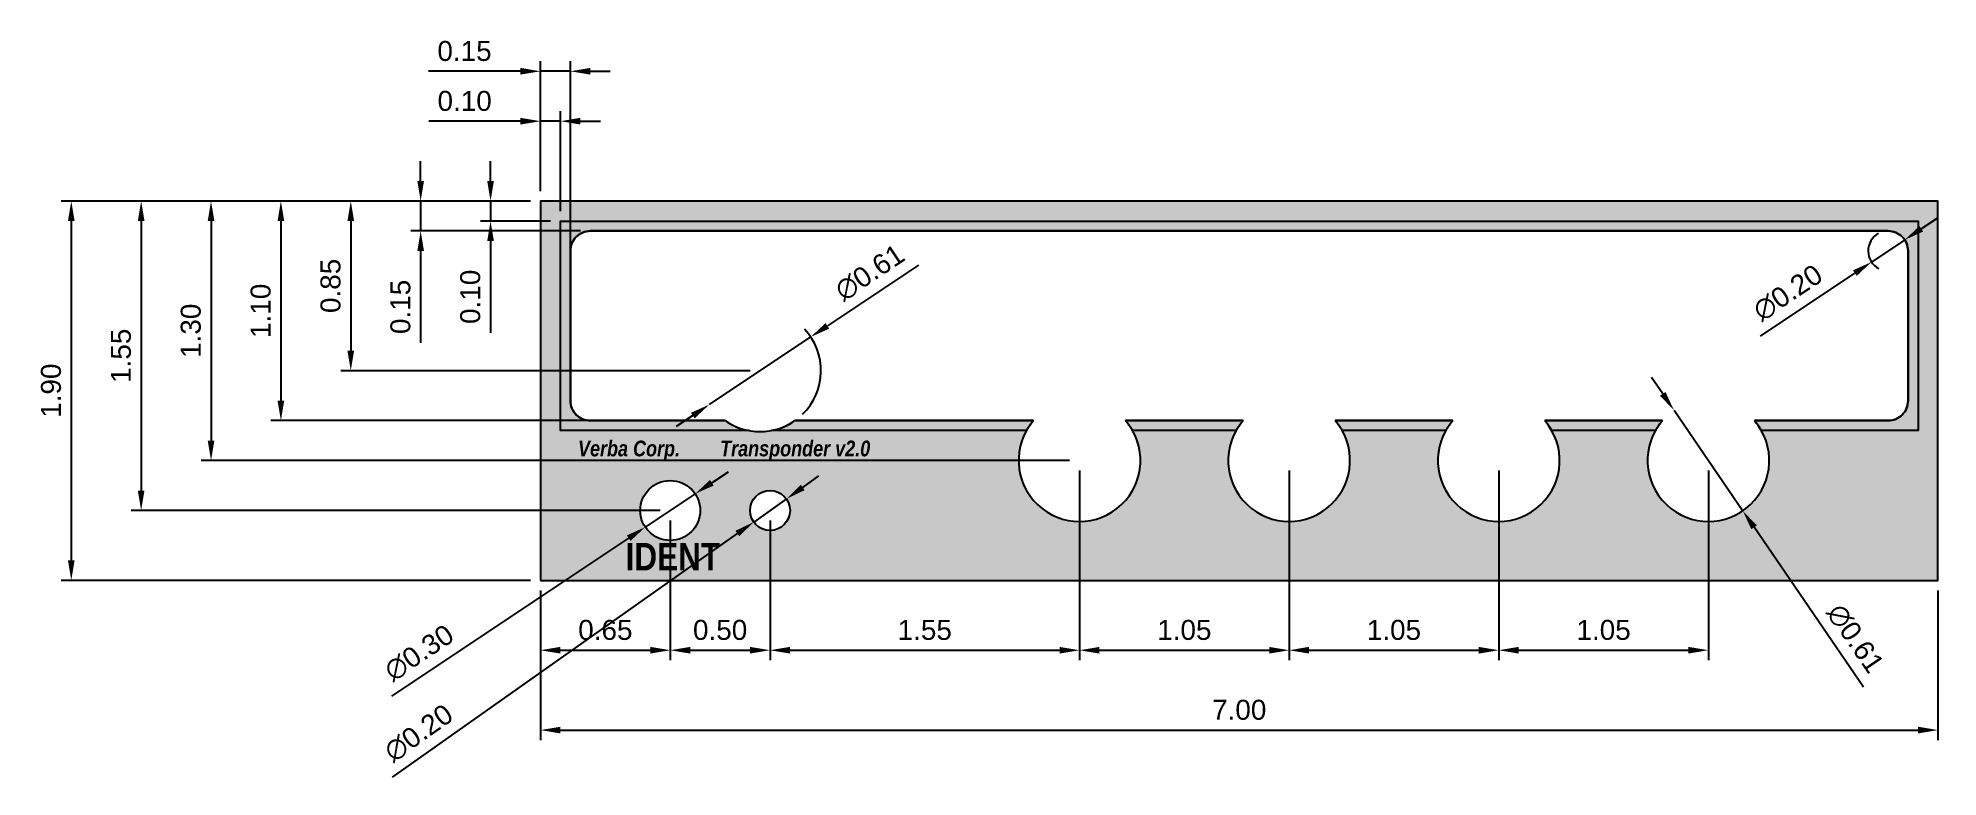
# Model space of a CAD drawing. Header units: inches. Extents: x -2.52 to 7, y -0.99 to 2.72.
import ezdxf

# ---------------------------------------------------------------- set-up
doc = ezdxf.new("R2010")
doc.units = ezdxf.units.IN
for name, color, linetype in [('hrany', 250, 'Continuous'), ('koty', 5, 'Continuous'), ('text', 255, 'Continuous')]:
    doc.layers.add(name, color=color, linetype=linetype)
doc.styles.get("Standard").update_dxf_attribs({"font": 'arial.ttf'})
doc.dimstyles.new('RadioStack_annotation_style', dxfattribs={"dimtxt": 0.1, "dimasz": 0.1, "dimexe": 0.05, "dimexo": 0.05, "dimgap": 0.05, "dimtad": 1, "dimzin": 1, "dimdsep": 46, "dimtxsty": 'Standard', "dimcen": 0.1, "dimclrd": 256, "dimadec": 0, "dimazin": 0, "dimtfac": 1, "dimtmove": 0, "dimatfit": 3, "dimfxl": 1, "dimarcsym": 0})

# ---------------------------------------------------------------- blocks, each defined once
blk = doc.blocks.new('*D1')
at = {"layer": 'Defpoints', "color": 0, "lineweight": -3, "transparency": 16777216}
for p in [(0, 0), (7, 0), (7, -0.75)]:
    blk.add_point(p, dxfattribs=at)
at = {"layer": 'koty', "color": 0, "lineweight": -2, "transparency": 16777216}
for p, q in [((0, -0.05), (0, -0.8)), ((7, -0.05), (7, -0.8))]:
    blk.add_line(p, q, dxfattribs=at)
at = {"layer": 'koty', "lineweight": -2, "transparency": 16777216}
blk.add_line((0.1, -0.75), (6.9, -0.75), dxfattribs=at)
at = {"layer": 'koty', "lineweight": -3, "transparency": 16777216}
for points in [[(0.1, -0.7333), (0.1, -0.7667), (0, -0.75)], [(6.9, -0.7333), (6.9, -0.7667), (7, -0.75)]]:
    blk.add_solid(points, dxfattribs=at)
at = {"layer": 'koty', "color": 0, "lineweight": -3, "transparency": 16777216, "insert": (3.5, -0.6489), "char_height": 0.1, "attachment_point": 5}
blk.add_mtext('7.00', dxfattribs=at)
blk = doc.blocks.new('*D2')
at = {"layer": 'Defpoints', "color": 0, "lineweight": -3, "transparency": 16777216}
for p in [(0, 1.9), (-2.35, 0), (0, 0)]:
    blk.add_point(p, dxfattribs=at)
at = {"layer": 'koty', "color": 0, "lineweight": -2, "transparency": 16777216}
for p, q in [((-0.05, 1.9), (-2.4, 1.9)), ((-0.05, 0), (-2.4, 0))]:
    blk.add_line(p, q, dxfattribs=at)
at = {"layer": 'koty', "lineweight": -2, "transparency": 16777216}
blk.add_line((-2.35, 1.8), (-2.35, 0.1), dxfattribs=at)
at = {"layer": 'koty', "lineweight": -3, "transparency": 16777216}
for points in [[(-2.3667, 1.8), (-2.3333, 1.8), (-2.35, 1.9)], [(-2.3667, 0.1), (-2.3333, 0.1), (-2.35, 0)]]:
    blk.add_solid(points, dxfattribs=at)
at = {"layer": 'koty', "color": 0, "lineweight": -3, "transparency": 16777216, "insert": (-2.4511, 0.95), "char_height": 0.1, "attachment_point": 5, "rotation": 90}
blk.add_mtext('1.90', dxfattribs=at)
blk = doc.blocks.new('*D3')
at = {"layer": 'Defpoints', "color": 0, "lineweight": -3, "transparency": 16777216}
for p in [(0.65, 0.35), (0, 0), (0.65, -0.35)]:
    blk.add_point(p, dxfattribs=at)
at = {"layer": 'koty', "color": 0, "lineweight": -2, "transparency": 16777216}
for p, q in [((0.65, 0.3), (0.65, -0.4)), ((0, -0.05), (0, -0.4))]:
    blk.add_line(p, q, dxfattribs=at)
at = {"layer": 'koty', "lineweight": -2, "transparency": 16777216}
blk.add_line((0.1, -0.35), (0.55, -0.35), dxfattribs=at)
at = {"layer": 'koty', "lineweight": -3, "transparency": 16777216}
for points in [[(0.1, -0.3333), (0.1, -0.3667), (0, -0.35)], [(0.55, -0.3333), (0.55, -0.3667), (0.65, -0.35)]]:
    blk.add_solid(points, dxfattribs=at)
at = {"layer": 'koty', "color": 0, "lineweight": -3, "transparency": 16777216, "insert": (0.325, -0.2489), "char_height": 0.1, "attachment_point": 5}
blk.add_mtext('0.65', dxfattribs=at)
blk = doc.blocks.new('*D4')
at = {"layer": 'Defpoints', "color": 0, "lineweight": -3, "transparency": 16777216}
for p in [(1.15, 0.35), (0.65, -0.35), (1.15, -0.35)]:
    blk.add_point(p, dxfattribs=at)
at = {"layer": 'koty', "color": 0, "lineweight": -2, "transparency": 16777216}
blk.add_line((1.15, 0.3), (1.15, -0.4), dxfattribs=at)
at = {"layer": 'koty', "lineweight": -2, "transparency": 16777216}
blk.add_line((0.75, -0.35), (1.05, -0.35), dxfattribs=at)
at = {"layer": 'koty', "lineweight": -3, "transparency": 16777216}
for points in [[(0.75, -0.3333), (0.75, -0.3667), (0.65, -0.35)], [(1.05, -0.3333), (1.05, -0.3667), (1.15, -0.35)]]:
    blk.add_solid(points, dxfattribs=at)
at = {"layer": 'koty', "color": 0, "lineweight": -3, "transparency": 16777216, "insert": (0.9, -0.2489), "char_height": 0.1, "attachment_point": 5}
blk.add_mtext('0.50', dxfattribs=at)
blk = doc.blocks.new('*D5')
at = {"layer": 'Defpoints', "color": 0, "lineweight": -3, "transparency": 16777216}
for p in [(2.7, 0.6), (1.15, -0.35), (2.7, -0.35)]:
    blk.add_point(p, dxfattribs=at)
at = {"layer": 'koty', "color": 0, "lineweight": -2, "transparency": 16777216}
blk.add_line((2.7, 0.55), (2.7, -0.4), dxfattribs=at)
at = {"layer": 'koty', "lineweight": -2, "transparency": 16777216}
blk.add_line((1.25, -0.35), (2.6, -0.35), dxfattribs=at)
at = {"layer": 'koty', "lineweight": -3, "transparency": 16777216}
for points in [[(1.25, -0.3333), (1.25, -0.3667), (1.15, -0.35)], [(2.6, -0.3333), (2.6, -0.3667), (2.7, -0.35)]]:
    blk.add_solid(points, dxfattribs=at)
at = {"layer": 'koty', "color": 0, "lineweight": -3, "transparency": 16777216, "insert": (1.925, -0.2489), "char_height": 0.1, "attachment_point": 5}
blk.add_mtext('1.55', dxfattribs=at)
blk = doc.blocks.new('*D6')
at = {"layer": 'Defpoints', "color": 0, "lineweight": -3, "transparency": 16777216}
for p in [(3.75, 0.6), (2.7, -0.35), (3.75, -0.35)]:
    blk.add_point(p, dxfattribs=at)
at = {"layer": 'koty', "color": 0, "lineweight": -2, "transparency": 16777216}
blk.add_line((3.75, 0.55), (3.75, -0.4), dxfattribs=at)
at = {"layer": 'koty', "lineweight": -2, "transparency": 16777216}
blk.add_line((2.8, -0.35), (3.65, -0.35), dxfattribs=at)
at = {"layer": 'koty', "lineweight": -3, "transparency": 16777216}
for points in [[(2.8, -0.3333), (2.8, -0.3667), (2.7, -0.35)], [(3.65, -0.3333), (3.65, -0.3667), (3.75, -0.35)]]:
    blk.add_solid(points, dxfattribs=at)
at = {"layer": 'koty', "color": 0, "lineweight": -3, "transparency": 16777216, "insert": (3.225, -0.2489), "char_height": 0.1, "attachment_point": 5}
blk.add_mtext('1.05', dxfattribs=at)
blk = doc.blocks.new('*D7')
at = {"layer": 'Defpoints', "color": 0, "lineweight": -3, "transparency": 16777216}
for p in [(4.8, 0.6), (3.75, -0.35), (4.8, -0.35)]:
    blk.add_point(p, dxfattribs=at)
at = {"layer": 'koty', "color": 0, "lineweight": -2, "transparency": 16777216}
blk.add_line((4.8, 0.55), (4.8, -0.4), dxfattribs=at)
at = {"layer": 'koty', "lineweight": -2, "transparency": 16777216}
blk.add_line((3.85, -0.35), (4.7, -0.35), dxfattribs=at)
at = {"layer": 'koty', "lineweight": -3, "transparency": 16777216}
for points in [[(3.85, -0.3333), (3.85, -0.3667), (3.75, -0.35)], [(4.7, -0.3333), (4.7, -0.3667), (4.8, -0.35)]]:
    blk.add_solid(points, dxfattribs=at)
at = {"layer": 'koty', "color": 0, "lineweight": -3, "transparency": 16777216, "insert": (4.275, -0.2489), "char_height": 0.1, "attachment_point": 5}
blk.add_mtext('1.05', dxfattribs=at)
blk = doc.blocks.new('*D8')
at = {"layer": 'Defpoints', "color": 0, "lineweight": -3, "transparency": 16777216}
for p in [(5.85, 0.6), (4.8, -0.35), (5.85, -0.35)]:
    blk.add_point(p, dxfattribs=at)
at = {"layer": 'koty', "color": 0, "lineweight": -2, "transparency": 16777216}
blk.add_line((5.85, 0.55), (5.85, -0.4), dxfattribs=at)
at = {"layer": 'koty', "lineweight": -2, "transparency": 16777216}
blk.add_line((4.9, -0.35), (5.75, -0.35), dxfattribs=at)
at = {"layer": 'koty', "lineweight": -3, "transparency": 16777216}
for points in [[(4.9, -0.3333), (4.9, -0.3667), (4.8, -0.35)], [(5.75, -0.3333), (5.75, -0.3667), (5.85, -0.35)]]:
    blk.add_solid(points, dxfattribs=at)
at = {"layer": 'koty', "color": 0, "lineweight": -3, "transparency": 16777216, "insert": (5.325, -0.2489), "char_height": 0.1, "attachment_point": 5}
blk.add_mtext('1.05', dxfattribs=at)
blk = doc.blocks.new('*D9')
at = {"layer": 'Defpoints', "color": 0, "lineweight": -3, "transparency": 16777216}
for p in [(0.1, 2.3), (0, 1.9), (0.1, 1.8)]:
    blk.add_point(p, dxfattribs=at)
at = {"layer": 'koty', "lineweight": -2, "transparency": 16777216}
for p, q in [((-0.1, 2.3), (-0.5594, 2.3)), ((0.1, 2.3), (0, 2.3)), ((0.2, 2.3), (0.3, 2.3))]:
    blk.add_line(p, q, dxfattribs=at)
at = {"layer": 'koty', "color": 0, "lineweight": -2, "transparency": 16777216}
for p, q in [((0, 1.95), (0, 2.35)), ((0.1, 1.85), (0.1, 2.35))]:
    blk.add_line(p, q, dxfattribs=at)
at = {"layer": 'koty', "lineweight": -3, "transparency": 16777216}
for points in [[(-0.1, 2.3167), (-0.1, 2.2833), (0, 2.3)], [(0.2, 2.3167), (0.2, 2.2833), (0.1, 2.3)]]:
    blk.add_solid(points, dxfattribs=at)
at = {"layer": 'koty', "color": 0, "lineweight": -3, "transparency": 16777216, "insert": (-0.3797, 2.4011), "char_height": 0.1, "attachment_point": 5}
blk.add_mtext('0.10', dxfattribs=at)
blk = doc.blocks.new('*D10')
at = {"layer": 'Defpoints', "color": 0, "lineweight": -3, "transparency": 16777216}
for p in [(0.15, 2.55), (0, 1.9), (0.15, 1.55)]:
    blk.add_point(p, dxfattribs=at)
at = {"layer": 'koty', "color": 0, "lineweight": -2, "transparency": 16777216}
for p, q in [((0, 1.95), (0, 2.6)), ((0.15, 1.6), (0.15, 2.6))]:
    blk.add_line(p, q, dxfattribs=at)
at = {"layer": 'koty', "lineweight": -2, "transparency": 16777216}
for p, q in [((-0.1, 2.55), (-0.5605, 2.55)), ((0.15, 2.55), (0, 2.55)), ((0.25, 2.55), (0.35, 2.55))]:
    blk.add_line(p, q, dxfattribs=at)
at = {"layer": 'koty', "lineweight": -3, "transparency": 16777216}
for points in [[(-0.1, 2.5667), (-0.1, 2.5333), (0, 2.55)], [(0.25, 2.5667), (0.25, 2.5333), (0.15, 2.55)]]:
    blk.add_solid(points, dxfattribs=at)
at = {"layer": 'koty', "color": 0, "lineweight": -3, "transparency": 16777216, "insert": (-0.3803, 2.6511), "char_height": 0.1, "attachment_point": 5}
blk.add_mtext('0.15', dxfattribs=at)
blk = doc.blocks.new('*D11')
at = {"layer": 'Defpoints', "color": 0, "lineweight": -3, "transparency": 16777216}
for p in [(0, 1.9), (-0.25, 1.8), (0.1, 1.8)]:
    blk.add_point(p, dxfattribs=at)
at = {"layer": 'koty', "lineweight": -2, "transparency": 16777216}
for p, q in [((-0.25, 2), (-0.25, 2.1)), ((-0.25, 1.9), (-0.25, 1.8)), ((-0.25, 1.7), (-0.25, 1.2406))]:
    blk.add_line(p, q, dxfattribs=at)
at = {"layer": 'koty', "color": 0, "lineweight": -2, "transparency": 16777216}
for p, q in [((-0.05, 1.9), (-0.3, 1.9)), ((0.05, 1.8), (-0.3, 1.8))]:
    blk.add_line(p, q, dxfattribs=at)
at = {"layer": 'koty', "lineweight": -3, "transparency": 16777216}
for points in [[(-0.2667, 2), (-0.2333, 2), (-0.25, 1.9)], [(-0.2667, 1.7), (-0.2333, 1.7), (-0.25, 1.8)]]:
    blk.add_solid(points, dxfattribs=at)
at = {"layer": 'koty', "color": 0, "lineweight": -3, "transparency": 16777216, "insert": (-0.3511, 1.4203), "char_height": 0.1, "attachment_point": 5, "rotation": 90}
blk.add_mtext('0.10', dxfattribs=at)
blk = doc.blocks.new('*D12')
at = {"layer": 'Defpoints', "color": 0, "lineweight": -3, "transparency": 16777216}
for p in [(0, 1.9), (-0.6, 1.75), (0.25, 1.75)]:
    blk.add_point(p, dxfattribs=at)
at = {"layer": 'koty', "lineweight": -2, "transparency": 16777216}
for p, q in [((-0.6, 2), (-0.6, 2.1)), ((-0.6, 1.9), (-0.6, 1.75)), ((-0.6, 1.65), (-0.6, 1.1895))]:
    blk.add_line(p, q, dxfattribs=at)
at = {"layer": 'koty', "color": 0, "lineweight": -2, "transparency": 16777216}
for p, q in [((-0.05, 1.9), (-0.65, 1.9)), ((0.2, 1.75), (-0.65, 1.75))]:
    blk.add_line(p, q, dxfattribs=at)
at = {"layer": 'koty', "lineweight": -3, "transparency": 16777216}
for points in [[(-0.6167, 2), (-0.5833, 2), (-0.6, 1.9)], [(-0.6167, 1.65), (-0.5833, 1.65), (-0.6, 1.75)]]:
    blk.add_solid(points, dxfattribs=at)
at = {"layer": 'koty', "color": 0, "lineweight": -3, "transparency": 16777216, "insert": (-0.7011, 1.3697), "char_height": 0.1, "attachment_point": 5, "rotation": 90}
blk.add_mtext('0.15', dxfattribs=at)
blk = doc.blocks.new('*D13')
at = {"layer": 'Defpoints', "color": 0, "lineweight": -3, "transparency": 16777216}
for p in [(0, 1.9), (-0.95, 1.05), (1.1, 1.05)]:
    blk.add_point(p, dxfattribs=at)
at = {"layer": 'koty', "color": 0, "lineweight": -2, "transparency": 16777216}
for p, q in [((-0.05, 1.9), (-1, 1.9)), ((1.05, 1.05), (-1, 1.05))]:
    blk.add_line(p, q, dxfattribs=at)
at = {"layer": 'koty', "lineweight": -2, "transparency": 16777216}
blk.add_line((-0.95, 1.8), (-0.95, 1.15), dxfattribs=at)
at = {"layer": 'koty', "lineweight": -3, "transparency": 16777216}
for points in [[(-0.9667, 1.8), (-0.9333, 1.8), (-0.95, 1.9)], [(-0.9667, 1.15), (-0.9333, 1.15), (-0.95, 1.05)]]:
    blk.add_solid(points, dxfattribs=at)
at = {"layer": 'koty', "color": 0, "lineweight": -3, "transparency": 16777216, "insert": (-1.0511, 1.475), "char_height": 0.1, "attachment_point": 5, "rotation": 90}
blk.add_mtext('0.85', dxfattribs=at)
blk = doc.blocks.new('*D14')
at = {"layer": 'Defpoints', "color": 0, "lineweight": -3, "transparency": 16777216}
for p in [(0, 1.9), (-1.3, 0.8), (0.3, 0.8)]:
    blk.add_point(p, dxfattribs=at)
at = {"layer": 'koty', "color": 0, "lineweight": -2, "transparency": 16777216}
for p, q in [((-0.05, 1.9), (-1.35, 1.9)), ((0.25, 0.8), (-1.35, 0.8))]:
    blk.add_line(p, q, dxfattribs=at)
at = {"layer": 'koty', "lineweight": -2, "transparency": 16777216}
blk.add_line((-1.3, 1.8), (-1.3, 0.9), dxfattribs=at)
at = {"layer": 'koty', "lineweight": -3, "transparency": 16777216}
for points in [[(-1.3167, 1.8), (-1.2833, 1.8), (-1.3, 1.9)], [(-1.3167, 0.9), (-1.2833, 0.9), (-1.3, 0.8)]]:
    blk.add_solid(points, dxfattribs=at)
at = {"layer": 'koty', "color": 0, "lineweight": -3, "transparency": 16777216, "insert": (-1.4011, 1.35), "char_height": 0.1, "attachment_point": 5, "rotation": 90}
blk.add_mtext('1.10', dxfattribs=at)
blk = doc.blocks.new('*D15')
at = {"layer": 'Defpoints', "color": 0, "lineweight": -3, "transparency": 16777216}
for p in [(0, 1.9), (-1.65, 0.6), (2.7, 0.6)]:
    blk.add_point(p, dxfattribs=at)
at = {"layer": 'koty', "color": 0, "lineweight": -2, "transparency": 16777216}
for p, q in [((-0.05, 1.9), (-1.7, 1.9)), ((2.65, 0.6), (-1.7, 0.6))]:
    blk.add_line(p, q, dxfattribs=at)
at = {"layer": 'koty', "lineweight": -2, "transparency": 16777216}
blk.add_line((-1.65, 1.8), (-1.65, 0.7), dxfattribs=at)
at = {"layer": 'koty', "lineweight": -3, "transparency": 16777216}
for points in [[(-1.6667, 1.8), (-1.6333, 1.8), (-1.65, 1.9)], [(-1.6667, 0.7), (-1.6333, 0.7), (-1.65, 0.6)]]:
    blk.add_solid(points, dxfattribs=at)
at = {"layer": 'koty', "color": 0, "lineweight": -3, "transparency": 16777216, "insert": (-1.7511, 1.25), "char_height": 0.1, "attachment_point": 5, "rotation": 90}
blk.add_mtext('1.30', dxfattribs=at)
blk = doc.blocks.new('*D16')
at = {"layer": 'Defpoints', "color": 0, "lineweight": -3, "transparency": 16777216}
for p in [(0, 1.9), (-2, 0.35), (0.65, 0.35)]:
    blk.add_point(p, dxfattribs=at)
at = {"layer": 'koty', "color": 0, "lineweight": -2, "transparency": 16777216}
for p, q in [((-0.05, 1.9), (-2.05, 1.9)), ((0.6, 0.35), (-2.05, 0.35))]:
    blk.add_line(p, q, dxfattribs=at)
at = {"layer": 'koty', "lineweight": -2, "transparency": 16777216}
blk.add_line((-2, 1.8), (-2, 0.45), dxfattribs=at)
at = {"layer": 'koty', "lineweight": -3, "transparency": 16777216}
for points in [[(-2.0167, 1.8), (-1.9833, 1.8), (-2, 1.9)], [(-2.0167, 0.45), (-1.9833, 0.45), (-2, 0.35)]]:
    blk.add_solid(points, dxfattribs=at)
at = {"layer": 'koty', "color": 0, "lineweight": -3, "transparency": 16777216, "insert": (-2.1011, 1.125), "char_height": 0.1, "attachment_point": 5, "rotation": 90}
blk.add_mtext('1.55', dxfattribs=at)
blk = doc.blocks.new('*D17')
at = {"layer": 'Defpoints', "color": 0, "lineweight": -3, "transparency": 16777216}
for p in [(1.3538, 1.2192), (0.8462, 0.8808)]:
    blk.add_point(p, dxfattribs=at)
at = {"layer": 'koty', "lineweight": -2, "transparency": 16777216}
for p, q in [((1.894, 1.5793), (1.437, 1.2747)), ((0.8462, 0.8808), (1.3538, 1.2192)), ((0.763, 0.8253), (0.6798, 0.7699))]:
    blk.add_line(p, q, dxfattribs=at)
at = {"layer": 'koty', "color": 0, "lineweight": -2, "transparency": 16777216}
blk.add_arc((1.1, 1.05), 0.305, 314.34076, 43.08282, dxfattribs=at)
at = {"layer": 'koty', "lineweight": -3, "transparency": 16777216}
for points in [[(1.4277, 1.2885), (1.4462, 1.2608), (1.3538, 1.2192)], [(0.7538, 0.8392), (0.7723, 0.8115), (0.8462, 0.8808)]]:
    blk.add_solid(points, dxfattribs=at)
at = {"layer": 'koty', "color": 0, "lineweight": -3, "transparency": 16777216, "insert": (1.6495, 1.5411), "char_height": 0.1, "attachment_point": 5, "rotation": 33.69007}
blk.add_mtext('∅0.61', dxfattribs=at)
blk = doc.blocks.new('*D18')
at = {"layer": 'Defpoints', "color": 0, "lineweight": -3, "transparency": 16777216}
for p in [(5.6778, 0.8517), (6.0222, 0.3483)]:
    blk.add_point(p, dxfattribs=at)
at = {"layer": 'koty', "lineweight": -2, "transparency": 16777216}
for p, q in [((5.6213, 0.9342), (5.5648, 1.0168)), ((5.6778, 0.8517), (6.0222, 0.3483)), ((6.6268, -0.5354), (6.0787, 0.2658))]:
    blk.add_line(p, q, dxfattribs=at)
at = {"layer": 'koty', "lineweight": -3, "transparency": 16777216}
for points in [[(5.635, 0.9437), (5.6075, 0.9248), (5.6778, 0.8517)], [(6.0924, 0.2752), (6.0649, 0.2563), (6.0222, 0.3483)]]:
    blk.add_solid(points, dxfattribs=at)
at = {"layer": 'koty', "color": 0, "lineweight": -3, "transparency": 16777216, "insert": (6.5857, -0.2914), "char_height": 0.1, "attachment_point": 5, "rotation": 304.38096}
blk.add_mtext('∅0.61', dxfattribs=at)
blk = doc.blocks.new('*D19')
at = {"layer": 'Defpoints', "color": 0, "lineweight": -3, "transparency": 16777216}
for p in [(0.7748, 0.4332), (0.5252, 0.2668)]:
    blk.add_point(p, dxfattribs=at)
at = {"layer": 'koty', "lineweight": -2, "transparency": 16777216}
for p, q in [((0.858, 0.4887), (0.9412, 0.5441)), ((0.7748, 0.4332), (0.5252, 0.2668)), ((-0.7448, -0.5799), (0.442, 0.2113))]:
    blk.add_line(p, q, dxfattribs=at)
at = {"layer": 'koty', "lineweight": -3, "transparency": 16777216}
for points in [[(0.8488, 0.5025), (0.8673, 0.4748), (0.7748, 0.4332)], [(0.4327, 0.2252), (0.4512, 0.1975), (0.5252, 0.2668)]]:
    blk.add_solid(points, dxfattribs=at)
at = {"layer": 'koty', "color": 0, "lineweight": -3, "transparency": 16777216, "insert": (-0.6076, -0.3636), "char_height": 0.1, "attachment_point": 5, "rotation": 33.69007}
blk.add_mtext('∅0.30', dxfattribs=at)
blk = doc.blocks.new('*D20')
at = {"layer": 'Defpoints', "color": 0, "lineweight": -3, "transparency": 16777216}
for p in [(1.2317, 0.4077), (1.0683, 0.2923)]:
    blk.add_point(p, dxfattribs=at)
at = {"layer": 'koty', "lineweight": -2, "transparency": 16777216}
for p, q in [((1.3134, 0.4653), (1.3951, 0.523)), ((1.2317, 0.4077), (1.0683, 0.2923)), ((-0.7413, -0.985), (0.9866, 0.2347))]:
    blk.add_line(p, q, dxfattribs=at)
at = {"layer": 'koty', "lineweight": -3, "transparency": 16777216}
for points in [[(1.3038, 0.479), (1.323, 0.4517), (1.2317, 0.4077)], [(0.977, 0.2483), (0.9962, 0.221), (1.0683, 0.2923)]]:
    blk.add_solid(points, dxfattribs=at)
at = {"layer": 'koty', "color": 0, "lineweight": -3, "transparency": 16777216, "insert": (-0.6099, -0.7652), "char_height": 0.1, "attachment_point": 5, "rotation": 35.21759}
blk.add_mtext('∅0.20', dxfattribs=at)
blk = doc.blocks.new('*D21')
at = {"layer": 'Defpoints', "color": 0, "lineweight": -3, "transparency": 16777216}
for p in [(6.8332, 1.7055), (6.6668, 1.5945)]:
    blk.add_point(p, dxfattribs=at)
at = {"layer": 'koty', "lineweight": -2, "transparency": 16777216}
for p, q in [((6.9164, 1.7609), (6.9996, 1.8164)), ((6.8332, 1.7055), (6.6668, 1.5945)), ((6.1108, 1.2239), (6.5836, 1.5391))]:
    blk.add_line(p, q, dxfattribs=at)
at = {"layer": 'koty', "color": 0, "lineweight": -2, "transparency": 16777216}
blk.add_arc((6.75, 1.65), 0.1, 118.64789, 242.33796, dxfattribs=at)
at = {"layer": 'koty', "lineweight": -3, "transparency": 16777216}
for points in [[(6.9072, 1.7748), (6.9257, 1.7471), (6.8332, 1.7055)], [(6.5743, 1.5529), (6.5928, 1.5252), (6.6668, 1.5945)]]:
    blk.add_solid(points, dxfattribs=at)
at = {"layer": 'koty', "color": 0, "lineweight": -3, "transparency": 16777216, "insert": (6.248, 1.4401), "char_height": 0.1, "attachment_point": 5, "rotation": 33.69007}
blk.add_mtext('∅0.20', dxfattribs=at)

msp = doc.modelspace()

# ---------------------------------------------------------------- hatches: boundary and pattern name
at = {"layer": 'hrany', "lineweight": -3}
h = msp.add_hatch(color=256, dxfattribs=at)
h.dxf.hatch_style = 1
h.paths.add_polyline_path([(7, 0), (7, 1.9), (0, 1.9), (0, 0)])
h.paths.add_polyline_path([(1.2747, 0.8, -0.3148), (0.9253, 0.8), (0.25, 0.8, -0.414214), (0.15, 0.9), (0.15, 1.65, -0.414214), (0.25, 1.75), (6.75, 1.75, -0.414214), (6.85, 1.65), (6.85, 0.9, -0.414214), (6.75, 0.8), (6.0803, 0.8, -2.193063), (5.6197, 0.8), (5.0303, 0.8, -2.193063), (4.5697, 0.8), (3.9803, 0.8, -2.193063), (3.5197, 0.8), (2.9303, 0.8, -2.193063), (2.4697, 0.8)], flags=16)
h.paths.add_polyline_path([(1.25, 0.35, -1), (1.05, 0.35, -1)], flags=16)
h.paths.add_polyline_path([(0.8, 0.35, -1), (0.5, 0.35, -1)], flags=16)
at = {"layer": 'text', "lineweight": -3}
h = msp.add_hatch(color=256, dxfattribs=at)
h.dxf.hatch_style = 1
h.paths.add_polyline_path([(3.4844, 0.75, -0.050292), (3.5197, 0.8), (2.9303, 0.8, -0.050292), (2.9656, 0.75)], flags=17)
h.paths.add_polyline_path([(4.5344, 0.75, -0.050292), (4.5697, 0.8), (3.9803, 0.8, -0.050292), (4.0156, 0.75)], flags=17)
h.paths.add_polyline_path([(5.5844, 0.75, -0.050292), (5.6197, 0.8), (5.0303, 0.8, -0.050292), (5.0656, 0.75)], flags=17)
h.paths.add_polyline_path([(6.0803, 0.8, -0.050292), (6.1156, 0.75), (6.9, 0.75), (6.9, 1.8), (0.1, 1.8), (0.1, 0.75), (1.045, 0.75, -0.107572), (0.9253, 0.8), (0.25, 0.8, -0.414214), (0.15, 0.9), (0.15, 1.65, -0.414214), (0.25, 1.75), (6.75, 1.75, -0.414214), (6.85, 1.65), (6.85, 0.9, -0.414214), (6.75, 0.8)])
h = msp.add_hatch(color=256, dxfattribs=at)
h.dxf.hatch_style = 1
h.paths.add_polyline_path([(2.4344, 0.75, -0.050292), (2.4697, 0.8), (1.2747, 0.8, -0.107572), (1.155, 0.75)])

# ---------------------------------------------------------------- linework, layer by layer
at = {"layer": 'hrany', "lineweight": -3}
msp.add_lwpolyline([(0, 0), (7, 0), (7, 1.9), (0, 1.9)], close=True, dxfattribs=at)
msp.add_lwpolyline([(6.0803, 0.8), (6.75, 0.8, 0.414214), (6.85, 0.9), (6.85, 1.65, 0.414214), (6.75, 1.75), (0.25, 1.75, 0.414214), (0.15, 1.65), (0.15, 0.9, 0.414214), (0.25, 0.8), (0.9253, 0.8)], format="xyb", dxfattribs=at)
for points in [[(1.2747, 0.8), (2.4697, 0.8)], [(2.9303, 0.8), (3.5197, 0.8)], [(3.9803, 0.8), (4.5697, 0.8)], [(5.0303, 0.8), (5.6197, 0.8)]]:
    msp.add_lwpolyline(points, dxfattribs=at)
at = {"layer": 'hrany'}
for centre, radius in [((0.65, 0.35), 0.15), ((1.15, 0.35), 0.1)]:
    msp.add_circle(centre, radius, dxfattribs=at)
at = {"layer": 'hrany', "lineweight": -3}
for centre, start, end in [((1.1, 1.05), 235.05199, 304.94801), ((1.1, 1.05), 235.05199, 304.94801), ((2.7, 0.6), 139.02439, 40.97561), ((3.75, 0.6), 139.02439, 40.97561), ((4.8, 0.6), 139.02439, 40.97561), ((5.85, 0.6), 139.02439, 40.97561)]:
    msp.add_arc(centre, 0.305, start, end, dxfattribs=at)
at = {"layer": 'text', "lineweight": -3}
for points in [[(1.045, 0.75), (0.1, 0.75), (0.1, 1.8), (6.9, 1.8), (6.9, 0.75), (6.1156, 0.75)], [(2.4697, 0.8), (1.2747, 0.8)], [(3.5197, 0.8), (2.9303, 0.8)], [(4.5697, 0.8), (3.9803, 0.8)], [(5.6197, 0.8), (5.0303, 0.8)], [(2.4344, 0.75), (1.155, 0.75)], [(3.4844, 0.75), (2.9656, 0.75)], [(4.5344, 0.75), (4.0156, 0.75)], [(5.5844, 0.75), (5.0656, 0.75)]]:
    msp.add_lwpolyline(points, dxfattribs=at)
msp.add_lwpolyline([(0.9253, 0.8), (0.25, 0.8, -0.414214), (0.15, 0.9), (0.15, 1.65, -0.414214), (0.25, 1.75), (6.75, 1.75, -0.414214), (6.85, 1.65), (6.85, 0.9, -0.414214), (6.75, 0.8), (6.0803, 0.8)], format="xyb", dxfattribs=at)
for centre, start, end in [((1.1, 1.05), 235.05199, 259.61114), ((1.1, 1.05), 280.38886, 304.94801), ((2.7, 0.6), 139.02439, 150.54083), ((2.7, 0.6), 29.45917, 40.97561), ((3.75, 0.6), 139.02439, 150.54083), ((3.75, 0.6), 29.45917, 40.97561), ((4.8, 0.6), 139.02439, 150.54083), ((4.8, 0.6), 29.45917, 40.97561), ((5.85, 0.6), 139.0244, 150.54083), ((5.85, 0.6), 29.45917, 40.9756)]:
    msp.add_arc(centre, 0.305, start, end, dxfattribs=at)

# ---------------------------------------------------------------- texts
at = {"layer": 'text'}
for s, insert, char_height, attachment_point in [('{\\fArial Narrow|b1|i1|c0|p34;Verba Corp.        Transponder v2.0}', (0.1881, 0.7), 0.07874, 1), ('{\\fArial Narrow|b1|i0|c0|p34;IDENT}', (0.9, 0.05), 0.137795, 9)]:
    msp.add_mtext(s, dxfattribs=dict(at, insert=insert, char_height=char_height, attachment_point=attachment_point))

# ---------------------------------------------------------------- dimensions: what is measured, and where the dimension line sits
at = {"layer": 'koty', "lineweight": -3}
for base, p2, picture, middle in [((0.15, 2.55), (0.15, 1.55), '*D10', (-0.3803, 2.55)), ((0.1, 2.3), (0.1, 1.8), '*D9', (-0.3797, 2.3))]:
    dim = msp.add_linear_dim(base=base, p1=(0, 1.9), p2=p2, dimstyle='RadioStack_annotation_style', dxfattribs=at)
    dim.commit()
    dim.dimension.update_dxf_attribs({"geometry": picture, "text_midpoint": middle, "dimtype": 160})
for base, p2, picture, middle in [((-0.6, 1.75), (0.25, 1.75), '*D12', (-0.7011, 1.3697)), ((-0.25, 1.8), (0.1, 1.8), '*D11', (-0.3511, 1.4203)), ((-2.35, 0), (0, 0), '*D2', (-2.4511, 0.95)), ((-2, 0.35), (0.65, 0.35), '*D16', (-2.1011, 1.125)), ((-1.65, 0.6), (2.7, 0.6), '*D15', (-1.7511, 1.25)), ((-1.3, 0.8), (0.3, 0.8), '*D14', (-1.4011, 1.35)), ((-0.95, 1.05), (1.1, 1.05), '*D13', (-1.0511, 1.475))]:
    dim = msp.add_linear_dim(base=base, p1=(0, 1.9), p2=p2, angle=90, dimstyle='RadioStack_annotation_style', dxfattribs=at)
    dim.commit()
    dim.dimension.update_dxf_attribs({"geometry": picture, "text_midpoint": middle})
for p1, p2, picture, middle in [((6.8332, 1.7055), (6.6668, 1.5945), '*D21', (6.248, 1.4401)), ((0.8462, 0.8808), (1.3538, 1.2192), '*D17', (1.6495, 1.5411))]:
    dim = msp.add_diameter_dim_2p(p1=p1, p2=p2, dimstyle='RadioStack_annotation_style', dxfattribs=at)
    dim.commit()
    dim.dimension.update_dxf_attribs({"geometry": picture, "text_midpoint": middle})
for p1, p2, picture, middle in [((5.6778, 0.8517), (6.0222, 0.3483), '*D18', (6.5, -0.35)), ((1.2317, 0.4077), (1.0683, 0.2923), '*D20', (-0.55, -0.85)), ((0.7748, 0.4332), (0.5252, 0.2668), '*D19', (-0.55, -0.45))]:
    dim = msp.add_diameter_dim_2p(p1=p1, p2=p2, dimstyle='RadioStack_annotation_style', dxfattribs=at)
    dim.commit()
    dim.dimension.update_dxf_attribs({"geometry": picture, "text_midpoint": middle, "dimtype": 163})
for base, p1, p2, picture, middle in [((2.7, -0.35), (1.15, -0.35), (2.7, 0.6), '*D5', (1.925, -0.2489)), ((3.75, -0.35), (2.7, -0.35), (3.75, 0.6), '*D6', (3.225, -0.2489)), ((4.8, -0.35), (3.75, -0.35), (4.8, 0.6), '*D7', (4.275, -0.2489)), ((5.85, -0.35), (4.8, -0.35), (5.85, 0.6), '*D8', (5.325, -0.2489)), ((0.65, -0.35), (0, 0), (0.65, 0.35), '*D3', (0.325, -0.2489)), ((1.15, -0.35), (0.65, -0.35), (1.15, 0.35), '*D4', (0.9, -0.2489)), ((7, -0.75), (0, 0), (7, 0), '*D1', (3.5, -0.6489))]:
    dim = msp.add_linear_dim(base=base, p1=p1, p2=p2, dimstyle='RadioStack_annotation_style', dxfattribs=at)
    dim.commit()
    dim.dimension.update_dxf_attribs({"geometry": picture, "text_midpoint": middle})

doc.saveas('drawing.dxf')
